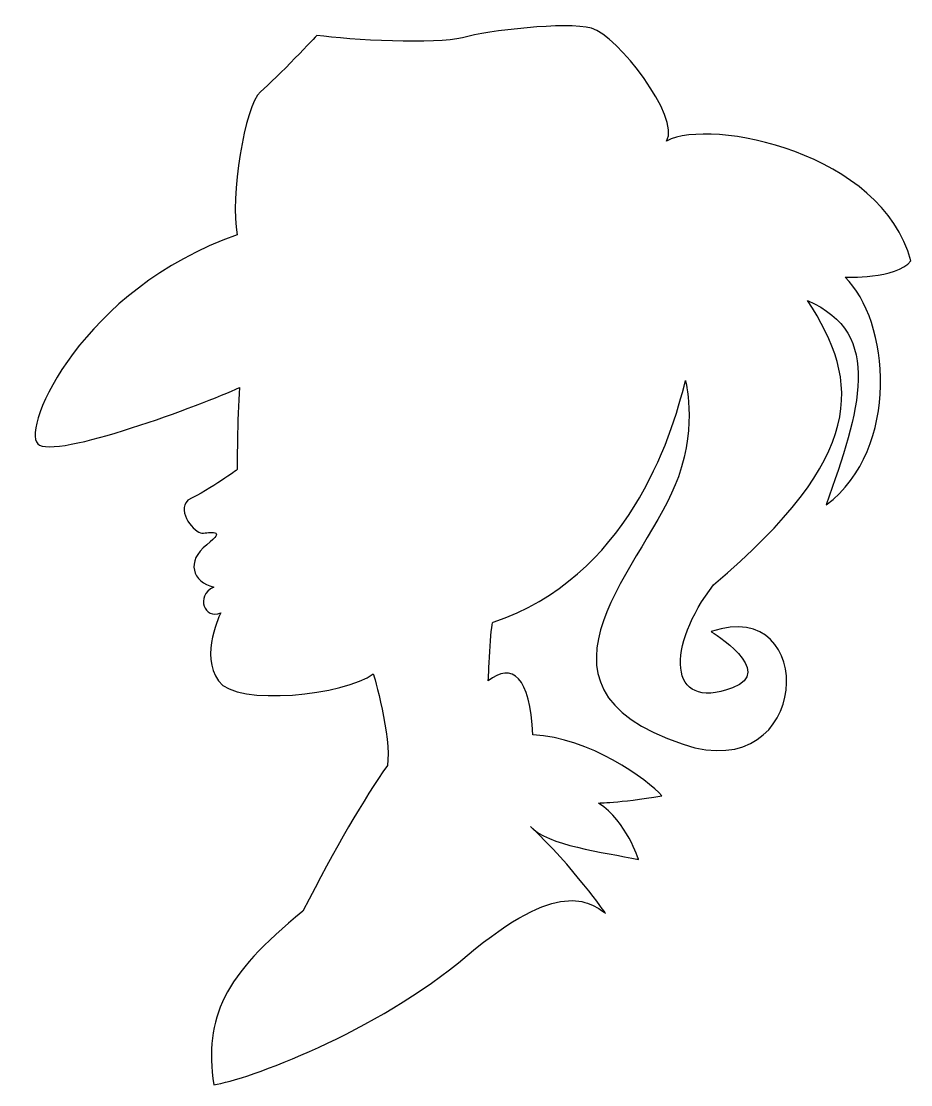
# Model space of a CAD drawing. Header units: centimetres. Extents: x -6 to 5.8, y -7 to 7.
import ezdxf

# ---------------------------------------------------------------- set-up
doc = ezdxf.new("R2010")
doc.units = ezdxf.units.CM
doc.header["$MEASUREMENT"] = 0
doc.layers.add('Camada 1', color=7, linetype='Continuous')

msp = doc.modelspace()

# ---------------------------------------------------------------- linework, layer by layer
at = {"layer": 'Camada 1'}
msp.add_open_spline([(1.75134, -4.72358), (1.53473, -4.5688), (1.13206, -4.25905), (-0.07563, -5.28106), (-0.07563, -5.28106), (-1.28351, -6.30304), (-2.98681, -6.92254), (-3.42041, -6.98437), (-3.42041, -6.98437), (-3.54408, -6.08624), (-3.29635, -5.55967), (-2.24344, -4.69268), (-2.24344, -4.69268), (-1.81005, -3.85657), (-1.43826, -3.20599), (-1.12872, -2.77257), (-1.12872, -2.77257), (-1.0667, -2.40099), (-1.3144, -1.56488), (-1.3144, -1.56488), (-1.3144, -1.56488), (-1.68598, -1.84351), (-3.11047, -1.99848), (-3.35817, -1.65783), (-3.35817, -1.65783), (-3.60608, -1.31718), (-3.32727, -0.7597), (-3.32727, -0.7597), (-3.32727, -0.7597), (-3.54407, -0.85265), (-3.66813, -0.5429), (-3.42043, -0.41905), (-3.42043, -0.41905), (-3.69906, -0.35701), (-3.7918, -0.07829), (-3.51317, 0.13843), (-3.51317, 0.13843), (-3.23454, 0.35512), (-3.48227, 0.29321), (-3.575, 0.29321), (-3.575, 0.29321), (-3.66816, 0.29321), (-3.91565, 0.57205), (-3.76087, 0.72681), (-3.76087, 0.72681), (-3.45133, 0.88159), (-3.11047, 1.1294), (-3.11047, 1.1294), (-3.11047, 1.1294), (-3.11047, 1.1294), (-3.11066, 1.81083), (-3.07957, 2.21332), (-3.07957, 2.21332), (-3.5441, 1.99652), (-5.52623, 1.25336), (-5.74305, 1.47005), (-5.74305, 1.47005), (-5.95987, 1.68674), (-5.15446, 3.51382), (-3.1105, 4.22616), (-3.1105, 4.22616), (-3.20363, 4.7217), (-3.01776, 5.92947), (-2.80094, 6.11526), (-2.80094, 6.11526), (-2.58412, 6.30105), (-2.05776, 6.85856), (-2.05776, 6.85856), (-2.05776, 6.85856), (-1.62416, 6.79662), (-0.4783, 6.7346), (-0.13765, 6.82755), (-0.13765, 6.82755), (0.203, 6.9205), (1.22498, 7.04446), (1.56566, 6.95151), (1.56566, 6.95151), (1.90631, 6.85856), (2.74224, 5.77475), (2.55652, 5.465), (2.55652, 5.465), (3.14509, 5.77464), (5.4055, 5.31003), (5.77727, 3.88554), (5.77727, 3.88554), (5.59159, 3.63781), (4.91026, 3.66885), (4.91026, 3.66885), (4.91026, 3.66885), (5.49864, 3.11137), (5.65361, 1.40817), (4.66253, 0.6649), (4.66253, 0.6649), (5.09594, 1.9036), (5.43683, 2.92547), (4.41483, 3.3591), (4.41483, 3.3591), (5.12709, 2.27529), (5.18911, 1.31501), (3.17605, -0.38809), (3.17605, -0.38809), (2.55655, -1.19327), (2.55677, -2.07013), (3.42375, -1.75072), (3.42375, -1.75072), (4.01213, -1.53392), (3.14512, -1.00737), (3.14512, -1.00737), (3.14512, -1.00737), (4.56961, -0.51191), (4.47968, -3.06279), (2.77335, -2.49388), (2.77335, -2.49388), (0.45073, -1.7196), (2.31525, -0.10271), (2.71152, 1.03651), (2.71152, 1.03651), (2.95922, 1.74874), (2.80447, 2.30622), (2.80447, 2.30622), (2.80447, 2.30622), (2.6186, 1.53205), (2.03019, -0.29511), (0.26505, -0.88352), (0.26505, -0.88352), (0.23393, -0.88352), (0.20301, -1.6578), (0.20301, -1.6578), (0.20301, -1.6578), (0.51276, -1.4101), (0.76046, -1.59576), (0.79139, -2.37003), (0.79139, -2.37003), (1.53474, -2.40096), (2.30883, -2.95841), (2.4947, -3.17524), (2.4947, -3.17524), (1.90632, -3.26819), (1.65859, -3.26819), (1.65859, -3.26819), (1.65859, -3.26819), (2.03017, -3.51589), (2.18495, -4.01135), (2.18495, -4.01135), (2.18495, -4.01135), (1.72042, -3.9184), (0.97726, -3.82548), (0.76046, -3.57772), (0.76046, -3.57772), (1.31793, -4.1043), (1.75134, -4.72358), (1.75134, -4.72358)], degree=3, knots=[0, 0, 0, 0, 0.02564103, 0.02564103, 0.02564103, 0.02564103, 0.05128205, 0.05128205, 0.05128205, 0.05128205, 0.07692308, 0.07692308, 0.07692308, 0.07692308, 0.1025641, 0.1025641, 0.1025641, 0.1025641, 0.12820513, 0.12820513, 0.12820513, 0.12820513, 0.15384615, 0.15384615, 0.15384615, 0.15384615, 0.17948718, 0.17948718, 0.17948718, 0.17948718, 0.20512821, 0.20512821, 0.20512821, 0.20512821, 0.23076923, 0.23076923, 0.23076923, 0.23076923, 0.25641026, 0.25641026, 0.25641026, 0.25641026, 0.28205128, 0.28205128, 0.28205128, 0.28205128, 0.30769231, 0.30769231, 0.30769231, 0.30769231, 0.33333333, 0.33333333, 0.33333333, 0.33333333, 0.35897436, 0.35897436, 0.35897436, 0.35897436, 0.38461538, 0.38461538, 0.38461538, 0.38461538, 0.41025641, 0.41025641, 0.41025641, 0.41025641, 0.43589744, 0.43589744, 0.43589744, 0.43589744, 0.46153846, 0.46153846, 0.46153846, 0.46153846, 0.48717949, 0.48717949, 0.48717949, 0.48717949, 0.51282051, 0.51282051, 0.51282051, 0.51282051, 0.53846154, 0.53846154, 0.53846154, 0.53846154, 0.56410256, 0.56410256, 0.56410256, 0.56410256, 0.58974359, 0.58974359, 0.58974359, 0.58974359, 0.61538462, 0.61538462, 0.61538462, 0.61538462, 0.64102564, 0.64102564, 0.64102564, 0.64102564, 0.66666667, 0.66666667, 0.66666667, 0.66666667, 0.69230769, 0.69230769, 0.69230769, 0.69230769, 0.71794872, 0.71794872, 0.71794872, 0.71794872, 0.74358974, 0.74358974, 0.74358974, 0.74358974, 0.76923077, 0.76923077, 0.76923077, 0.76923077, 0.79487179, 0.79487179, 0.79487179, 0.79487179, 0.82051282, 0.82051282, 0.82051282, 0.82051282, 0.84615385, 0.84615385, 0.84615385, 0.84615385, 0.87179487, 0.87179487, 0.87179487, 0.87179487, 0.8974359, 0.8974359, 0.8974359, 0.8974359, 0.92307692, 0.92307692, 0.92307692, 0.92307692, 0.94871795, 0.94871795, 0.94871795, 0.94871795, 1, 1, 1, 1], dxfattribs=at)

doc.saveas('drawing.dxf')
